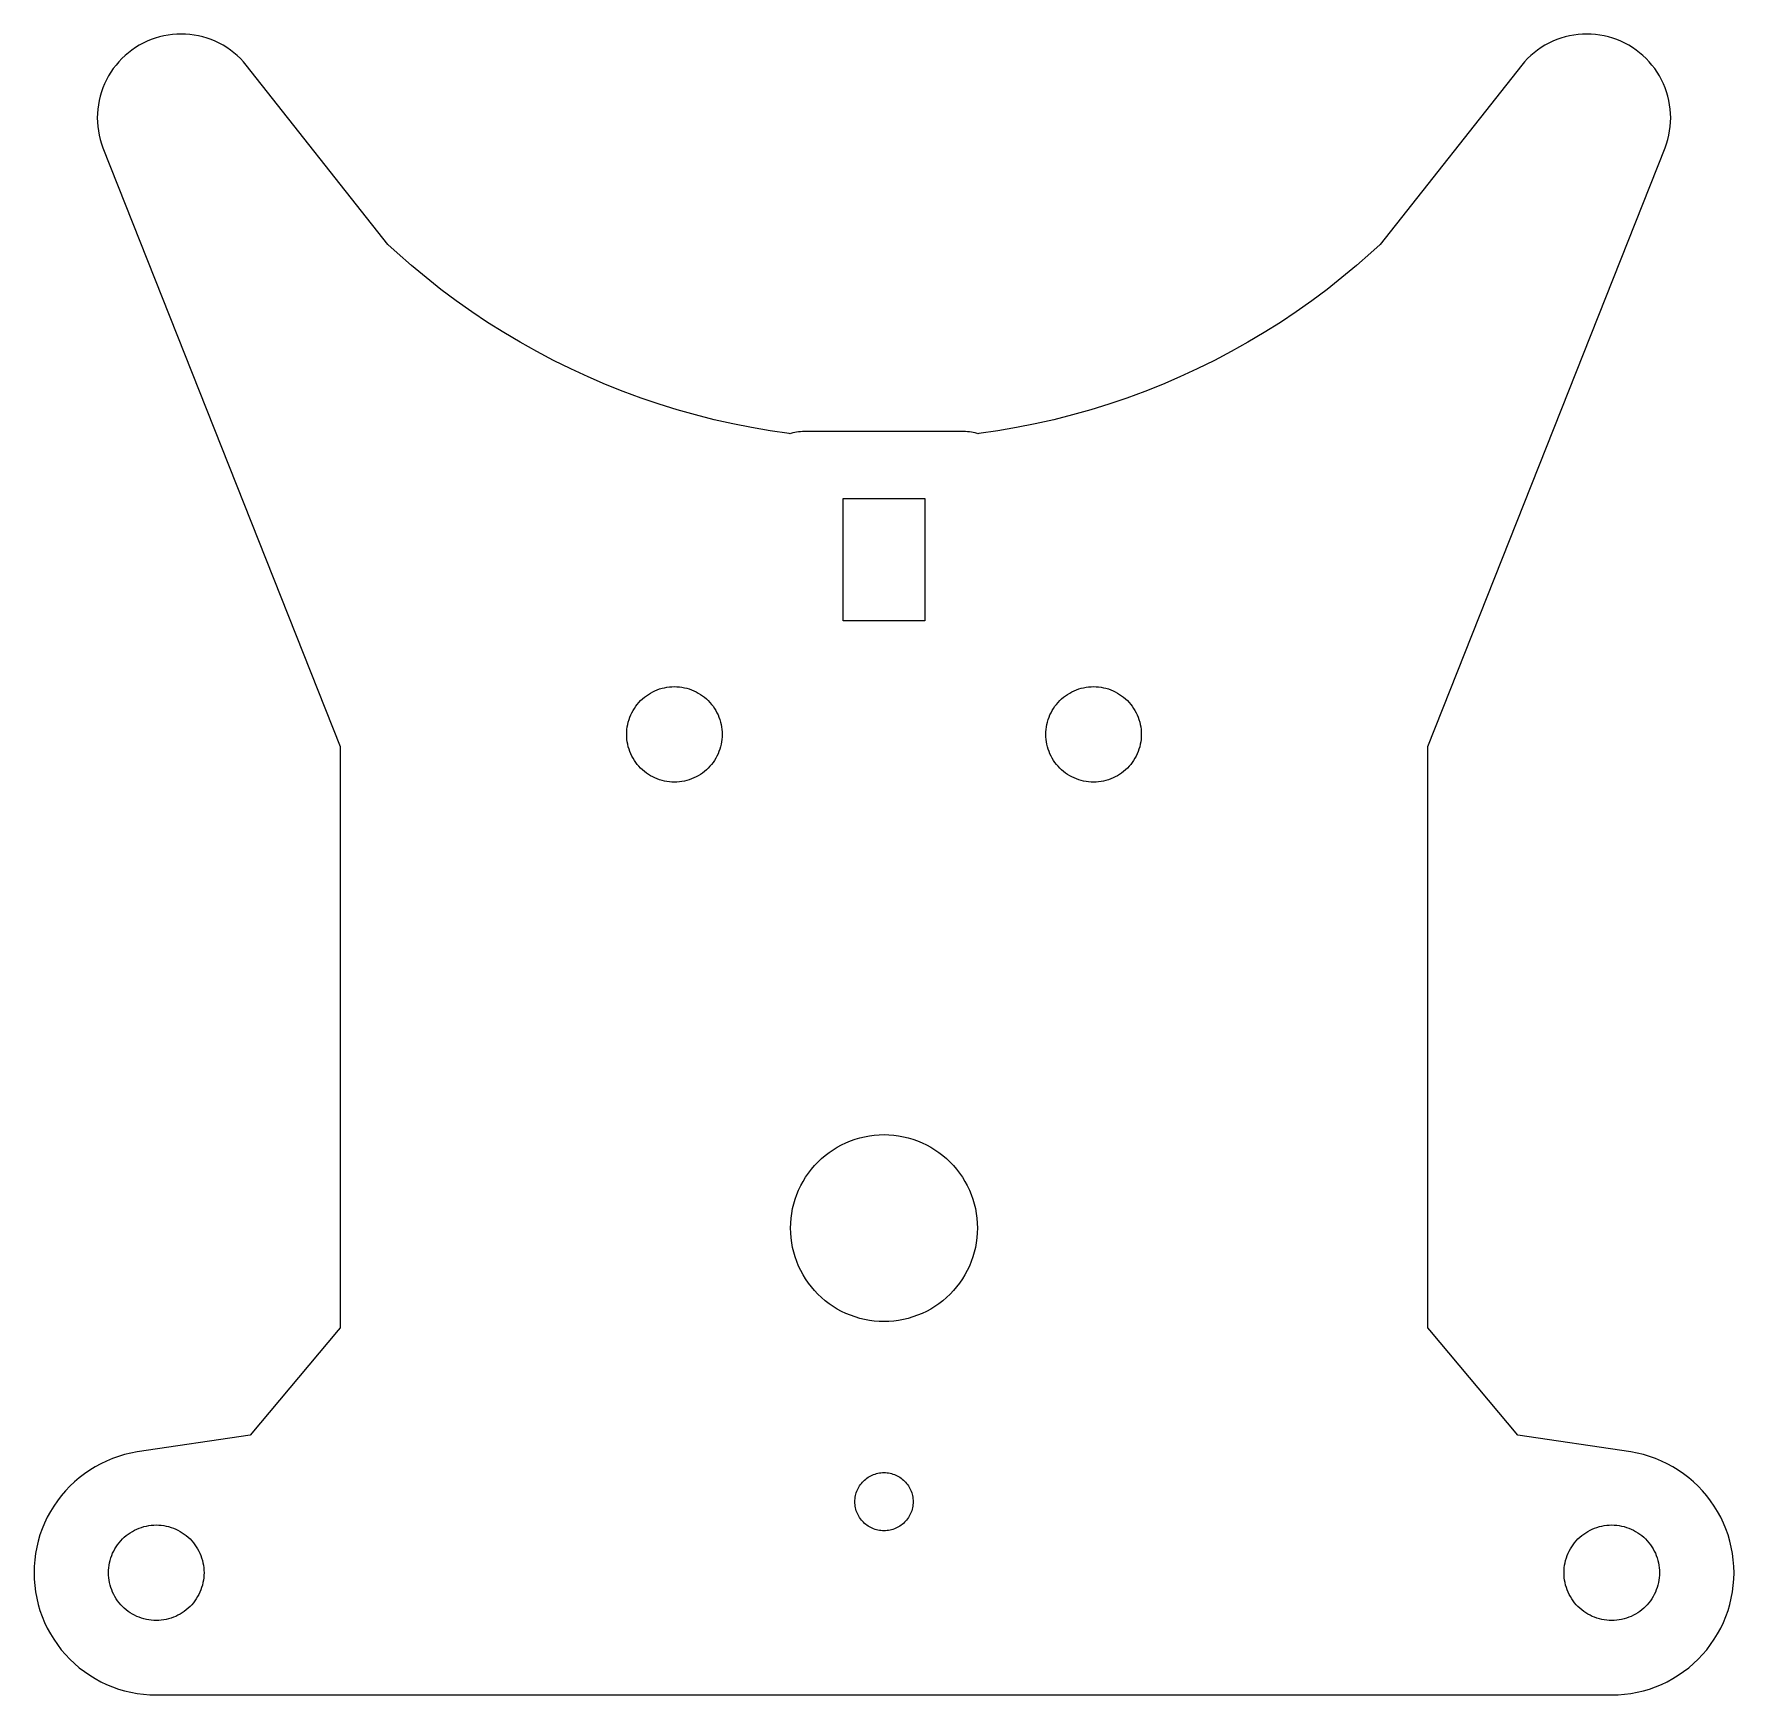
# Model space of a CAD drawing. Header units: metres. Extents: x -73 to 73, y -82 to 60.
import ezdxf

# ---------------------------------------------------------------- set-up
doc = ezdxf.new("R2010")
doc.units = ezdxf.units.M

msp = doc.modelspace()

# ---------------------------------------------------------------- linework, layer by layer
for p, q in [((-62.2255, 59.9047), (-62.5869, 59.7976)), ((-61.8589, 59.9927), (-62.2255, 59.9047)), ((-61.4883, 60.0614), (-61.8589, 59.9927)), ((-61.1146, 60.1105), (-61.4883, 60.0614)), ((-60.7388, 60.1401), (-61.1146, 60.1105)), ((-60.362, 60.15), (-60.7388, 60.1401)), ((-59.9852, 60.1401), (-60.362, 60.15)), ((-59.6094, 60.1105), (-59.9852, 60.1401)), ((-59.2356, 60.0614), (-59.6094, 60.1105)), ((-58.865, 59.9927), (-59.2356, 60.0614)), ((-58.4985, 59.9047), (-58.865, 59.9927)), ((-58.137, 59.7976), (-58.4985, 59.9047)), ((58.4985, 59.9047), (58.137, 59.7976)), ((58.865, 59.9927), (58.4985, 59.9047)), ((59.2356, 60.0614), (58.865, 59.9927)), ((59.6094, 60.1105), (59.2356, 60.0614)), ((59.9852, 60.1401), (59.6094, 60.1105)), ((60.362, 60.15), (59.9852, 60.1401)), ((60.7388, 60.1401), (60.362, 60.15)), ((61.1146, 60.1105), (60.7388, 60.1401)), ((61.4883, 60.0614), (61.1146, 60.1105)), ((61.8589, 59.9927), (61.4883, 60.0614)), ((62.2255, 59.9047), (61.8589, 59.9927)), ((62.5869, 59.7976), (62.2255, 59.9047)), ((-64.8931, 58.5454), (-65.1797, 58.3006)), ((-64.594, 58.7749), (-64.8931, 58.5454)), ((-64.2834, 58.9884), (-64.594, 58.7749)), ((-63.962, 59.1854), (-64.2834, 58.9884)), ((-63.6307, 59.3652), (-63.962, 59.1854)), ((-63.2905, 59.5275), (-63.6307, 59.3652)), ((-62.9422, 59.6718), (-63.2905, 59.5275)), ((-62.5869, 59.7976), (-62.9422, 59.6718)), ((-57.7817, 59.6718), (-58.137, 59.7976)), ((-57.4335, 59.5275), (-57.7817, 59.6718)), ((-57.0932, 59.3652), (-57.4335, 59.5275)), ((-56.762, 59.1854), (-57.0932, 59.3652)), ((-56.4406, 58.9884), (-56.762, 59.1854)), ((-56.1299, 58.7749), (-56.4406, 58.9884)), ((-55.8309, 58.5454), (-56.1299, 58.7749)), ((-55.5442, 58.3006), (-55.8309, 58.5454)), ((55.8309, 58.5454), (55.5442, 58.3006)), ((56.1299, 58.7749), (55.8309, 58.5454)), ((56.4406, 58.9884), (56.1299, 58.7749)), ((56.762, 59.1854), (56.4406, 58.9884)), ((57.0932, 59.3652), (56.762, 59.1854)), ((57.4335, 59.5275), (57.0932, 59.3652)), ((57.7817, 59.6718), (57.4335, 59.5275)), ((58.137, 59.7976), (57.7817, 59.6718)), ((62.9422, 59.6718), (62.5869, 59.7976)), ((63.2905, 59.5275), (62.9422, 59.6718)), ((63.6307, 59.3652), (63.2905, 59.5275)), ((63.962, 59.1854), (63.6307, 59.3652)), ((64.2834, 58.9884), (63.962, 59.1854)), ((64.594, 58.7749), (64.2834, 58.9884)), ((64.8931, 58.5454), (64.594, 58.7749)), ((65.1797, 58.3006), (64.8931, 58.5454)), ((-66.1869, 57.1821), (-66.4004, 56.8714)), ((-65.9574, 57.4811), (-66.1869, 57.1821)), ((-65.7126, 57.7677), (-65.9574, 57.4811)), ((-65.4531, 58.0412), (-65.7126, 57.7677)), ((-65.1797, 58.3006), (-65.4531, 58.0412)), ((-55.2708, 58.0412), (-55.5442, 58.3006)), ((-55.0113, 57.7677), (-55.2708, 58.0412)), ((-54.7665, 57.4811), (-55.0113, 57.7677)), ((-42.6102, 42.0833), (-54.7665, 57.4811)), ((54.7665, 57.4811), (42.6102, 42.0833)), ((55.0113, 57.7677), (54.7665, 57.4811)), ((55.2708, 58.0412), (55.0113, 57.7677)), ((55.5442, 58.3006), (55.2708, 58.0412)), ((65.4531, 58.0412), (65.1797, 58.3006)), ((65.7126, 57.7677), (65.4531, 58.0412)), ((65.9574, 57.4811), (65.7126, 57.7677)), ((66.1869, 57.1821), (65.9574, 57.4811)), ((66.4004, 56.8714), (66.1869, 57.1821)), ((-67.0837, 55.5302), (-67.2096, 55.1749)), ((-66.9395, 55.8785), (-67.0837, 55.5302)), ((-66.7772, 56.2187), (-66.9395, 55.8785)), ((-66.5974, 56.55), (-66.7772, 56.2187)), ((-66.4004, 56.8714), (-66.5974, 56.55)), ((66.5974, 56.55), (66.4004, 56.8714)), ((66.7772, 56.2187), (66.5974, 56.55)), ((66.9395, 55.8785), (66.7772, 56.2187)), ((67.0837, 55.5302), (66.9395, 55.8785)), ((67.2096, 55.1749), (67.0837, 55.5302)), ((-67.4733, 54.0763), (-67.5225, 53.7026)), ((-67.4046, 54.447), (-67.4733, 54.0763)), ((-67.3166, 54.8135), (-67.4046, 54.447)), ((-67.2096, 55.1749), (-67.3166, 54.8135)), ((67.3166, 54.8135), (67.2096, 55.1749)), ((67.4046, 54.447), (67.3166, 54.8135)), ((67.4733, 54.0763), (67.4046, 54.447)), ((67.5225, 53.7026), (67.4733, 54.0763)), ((-67.5521, 53.3268), (-67.562, 52.95)), ((-67.562, 52.95), (-67.5521, 52.5732)), ((-67.5225, 53.7026), (-67.5521, 53.3268)), ((-67.5521, 52.5732), (-67.5225, 52.1974)), ((67.5521, 53.3268), (67.5225, 53.7026)), ((67.5225, 52.1974), (67.5521, 52.5732)), ((67.562, 52.95), (67.5521, 53.3268)), ((67.5521, 52.5732), (67.562, 52.95)), ((-67.5225, 52.1974), (-67.4733, 51.8237)), ((-67.4733, 51.8237), (-67.4046, 51.453)), ((-67.4046, 51.453), (-67.3166, 51.0865)), ((67.3166, 51.0865), (67.4046, 51.453)), ((67.4046, 51.453), (67.4733, 51.8237)), ((67.4733, 51.8237), (67.5225, 52.1974)), ((-67.3166, 51.0865), (-67.2096, 50.7251)), ((-67.2096, 50.7251), (-67.0837, 50.3698)), ((-67.0837, 50.3698), (-46.7, -1.0495)), ((46.7, -1.0495), (67.0837, 50.3698)), ((67.0837, 50.3698), (67.2096, 50.7251)), ((67.2096, 50.7251), (67.3166, 51.0865)), ((-41.8207, 41.3534), (-42.6102, 42.0833)), ((-40.5905, 40.2746), (-41.8207, 41.3534)), ((41.8207, 41.3534), (40.5905, 40.2746)), ((42.6102, 42.0833), (41.8207, 41.3534)), ((-39.3325, 39.2284), (-40.5905, 40.2746)), ((40.5905, 40.2746), (39.3325, 39.2284)), ((-38.0476, 38.2154), (-39.3325, 39.2284)), ((-36.7366, 37.2364), (-38.0476, 38.2154)), ((38.0476, 38.2154), (36.7366, 37.2364)), ((39.3325, 39.2284), (38.0476, 38.2154)), ((-35.4004, 36.2921), (-36.7366, 37.2364)), ((36.7366, 37.2364), (35.4004, 36.2921)), ((-34.0399, 35.3831), (-35.4004, 36.2921)), ((-32.6562, 34.51), (-34.0399, 35.3831)), ((34.0399, 35.3831), (32.6562, 34.51)), ((35.4004, 36.2921), (34.0399, 35.3831)), ((-31.25, 33.6734), (-32.6562, 34.51)), ((-29.8224, 32.8739), (-31.25, 33.6734)), ((31.25, 33.6734), (29.8224, 32.8739)), ((32.6562, 34.51), (31.25, 33.6734)), ((-28.3744, 32.1121), (-29.8224, 32.8739)), ((29.8224, 32.8739), (28.3744, 32.1121)), ((-26.9069, 31.3884), (-28.3744, 32.1121)), ((-25.421, 30.7034), (-26.9069, 31.3884)), ((-23.9177, 30.0575), (-25.421, 30.7034)), ((25.421, 30.7034), (23.9177, 30.0575)), ((26.9069, 31.3884), (25.421, 30.7034)), ((28.3744, 32.1121), (26.9069, 31.3884)), ((-22.398, 29.4512), (-23.9177, 30.0575)), ((-20.8629, 28.8849), (-22.398, 29.4512)), ((22.398, 29.4512), (20.8629, 28.8849)), ((23.9177, 30.0575), (22.398, 29.4512)), ((-19.3136, 28.359), (-20.8629, 28.8849)), ((-17.7509, 27.8738), (-19.3136, 28.359)), ((-16.1762, 27.4296), (-17.7509, 27.8738)), ((17.7509, 27.8738), (16.1762, 27.4296)), ((19.3136, 28.359), (17.7509, 27.8738)), ((20.8629, 28.8849), (19.3136, 28.359)), ((-14.5903, 27.0269), (-16.1762, 27.4296)), ((-12.9945, 26.6658), (-14.5903, 27.0269)), ((-11.3897, 26.3466), (-12.9945, 26.6658)), ((-9.77715, 26.0695), (-11.3897, 26.3466)), ((11.3897, 26.3466), (9.77715, 26.0695)), ((12.9945, 26.6658), (11.3897, 26.3466)), ((14.5903, 27.0269), (12.9945, 26.6658)), ((16.1762, 27.4296), (14.5903, 27.0269)), ((-8.15788, 25.8347), (-9.77715, 26.0695)), ((-8.04958, 25.8219), (-8.15788, 25.8347)), ((-7.98885, 25.8434), (-8.04958, 25.8219)), ((-7.82822, 25.891), (-7.98885, 25.8434)), ((-7.66531, 25.9301), (-7.82822, 25.891)), ((-7.50058, 25.9606), (-7.66531, 25.9301)), ((-7.33449, 25.9825), (-7.50058, 25.9606)), ((-7.16747, 25.9956), (-7.33449, 25.9825)), ((-6.99998, 26), (-7.16747, 25.9956)), ((7, 26), (-6.99998, 26)), ((7.16747, 25.9956), (7, 26)), ((7.33449, 25.9825), (7.16747, 25.9956)), ((7.50058, 25.9606), (7.33449, 25.9825)), ((7.66531, 25.9301), (7.50058, 25.9606)), ((7.82822, 25.891), (7.66531, 25.9301)), ((7.98885, 25.8434), (7.82822, 25.891)), ((8.04958, 25.8219), (7.98885, 25.8434)), ((8.15788, 25.8347), (8.04958, 25.8219)), ((9.77715, 26.0695), (8.15788, 25.8347)), ((-3.5, 9.75), (-3.5, 20.25)), ((-3.5, 20.25), (3.5, 20.25)), ((3.5, 20.25), (3.5, 9.75)), ((3.5, 9.75), (-3.5, 9.75)), ((-20.8991, 2.89912), (-20.7434, 3.04689)), ((-20.7434, 3.04689), (-20.5802, 3.18629)), ((-20.5802, 3.18629), (-20.4099, 3.31696)), ((-20.4099, 3.31696), (-20.233, 3.43854)), ((-20.233, 3.43854), (-20.05, 3.55069)), ((-20.05, 3.55069), (-19.8614, 3.65312)), ((-19.8614, 3.65312), (-19.6676, 3.74553)), ((-19.6676, 3.74553), (-19.4693, 3.82767)), ((-19.4693, 3.82767), (-19.267, 3.89932)), ((-19.267, 3.89932), (-19.0612, 3.96028)), ((-19.0612, 3.96028), (-18.8524, 4.01039)), ((-18.8524, 4.01039), (-18.6414, 4.04951)), ((-18.6414, 4.04951), (-18.4286, 4.07753)), ((-18.4286, 4.07753), (-18.2146, 4.09438)), ((-18.2146, 4.09438), (-18, 4.09999)), ((-18, 4.09999), (-17.7854, 4.09438)), ((-17.7854, 4.09438), (-17.5714, 4.07753)), ((-17.5714, 4.07753), (-17.3586, 4.04951)), ((-17.3586, 4.04951), (-17.1476, 4.01039)), ((-17.1476, 4.01039), (-16.9388, 3.96028)), ((-16.9388, 3.96028), (-16.733, 3.89932)), ((-16.733, 3.89932), (-16.5307, 3.82767)), ((-16.5307, 3.82767), (-16.3324, 3.74553)), ((-16.3324, 3.74553), (-16.1386, 3.65312)), ((-16.1386, 3.65312), (-15.95, 3.55069)), ((-15.95, 3.55069), (-15.767, 3.43854)), ((-15.767, 3.43854), (-15.5901, 3.31696)), ((-15.5901, 3.31696), (-15.4198, 3.18629)), ((-15.4198, 3.18629), (-15.2566, 3.04689)), ((-15.2566, 3.04689), (-15.1009, 2.89912)), ((15.1009, 2.89912), (15.2566, 3.04689)), ((15.2566, 3.04689), (15.4198, 3.18629)), ((15.4198, 3.18629), (15.5901, 3.31696)), ((15.5901, 3.31696), (15.767, 3.43854)), ((15.767, 3.43854), (15.95, 3.55069)), ((15.95, 3.55069), (16.1386, 3.65312)), ((16.1386, 3.65312), (16.3324, 3.74553)), ((16.3324, 3.74553), (16.5307, 3.82767)), ((16.5307, 3.82767), (16.733, 3.89932)), ((16.733, 3.89932), (16.9388, 3.96028)), ((16.9388, 3.96028), (17.1476, 4.01039)), ((17.1476, 4.01039), (17.3586, 4.04951)), ((17.3586, 4.04951), (17.5714, 4.07753)), ((17.5714, 4.07753), (17.7854, 4.09438)), ((17.7854, 4.09438), (18, 4.09999)), ((18, 4.09999), (18.2146, 4.09438)), ((18.2146, 4.09438), (18.4286, 4.07753)), ((18.4286, 4.07753), (18.6414, 4.04951)), ((18.6414, 4.04951), (18.8524, 4.01039)), ((18.8524, 4.01039), (19.0612, 3.96028)), ((19.0612, 3.96028), (19.267, 3.89932)), ((19.267, 3.89932), (19.4693, 3.82767)), ((19.4693, 3.82767), (19.6676, 3.74553)), ((19.6676, 3.74553), (19.8614, 3.65312)), ((19.8614, 3.65312), (20.05, 3.55069)), ((20.05, 3.55069), (20.233, 3.43854)), ((20.233, 3.43854), (20.4099, 3.31696)), ((20.4099, 3.31696), (20.5802, 3.18629)), ((20.5802, 3.18629), (20.7434, 3.04689)), ((20.7434, 3.04689), (20.8991, 2.89912)), ((-21.8993, 1.26697), (-21.8277, 1.4693)), ((-21.8277, 1.4693), (-21.7455, 1.66762)), ((-21.7455, 1.66762), (-21.6531, 1.86136)), ((-21.6531, 1.86136), (-21.5507, 2.04999)), ((-21.5507, 2.04999), (-21.4385, 2.23302)), ((-21.4385, 2.23302), (-21.317, 2.40991)), ((-21.317, 2.40991), (-21.1863, 2.5802)), ((-21.1863, 2.5802), (-21.0469, 2.74342)), ((-21.0469, 2.74342), (-20.8991, 2.89912)), ((-15.1009, 2.89912), (-14.9531, 2.74342)), ((-14.9531, 2.74342), (-14.8137, 2.5802)), ((-14.8137, 2.5802), (-14.683, 2.40991)), ((-14.683, 2.40991), (-14.5614, 2.23302)), ((-14.5614, 2.23302), (-14.4493, 2.04999)), ((-14.4493, 2.04999), (-14.3469, 1.86136)), ((-14.3469, 1.86136), (-14.2545, 1.66762)), ((-14.2545, 1.66762), (-14.1723, 1.4693)), ((-14.1723, 1.4693), (-14.1007, 1.26697)), ((14.1007, 1.26697), (14.1723, 1.4693)), ((14.1723, 1.4693), (14.2545, 1.66762)), ((14.2545, 1.66762), (14.3469, 1.86136)), ((14.3469, 1.86136), (14.4493, 2.04999)), ((14.4493, 2.04999), (14.5614, 2.23302)), ((14.5614, 2.23302), (14.683, 2.40991)), ((14.683, 2.40991), (14.8137, 2.5802)), ((14.8137, 2.5802), (14.9531, 2.74342)), ((14.9531, 2.74342), (15.1009, 2.89912)), ((20.8991, 2.89912), (21.0469, 2.74342)), ((21.0469, 2.74342), (21.1863, 2.5802)), ((21.1863, 2.5802), (21.317, 2.40991)), ((21.317, 2.40991), (21.4385, 2.23302)), ((21.4385, 2.23302), (21.5507, 2.04999)), ((21.5507, 2.04999), (21.6531, 1.86136)), ((21.6531, 1.86136), (21.7455, 1.66762)), ((21.7455, 1.66762), (21.8277, 1.4693)), ((21.8277, 1.4693), (21.8993, 1.26697)), ((-22.1, 0), (-22.0944, 0.214569)), ((-22.0944, -0.214569), (-22.1, 0)), ((-22.0944, 0.214569), (-22.0775, 0.428558)), ((-22.0775, 0.428558), (-22.0495, 0.641373)), ((-22.0495, 0.641373), (-22.0104, 0.852432)), ((-22.0104, 0.852432), (-21.9603, 1.06116)), ((-21.9603, 1.06116), (-21.8993, 1.26697)), ((-14.1007, 1.26697), (-14.0397, 1.06116)), ((-14.0397, 1.06116), (-13.9896, 0.852432)), ((-13.9896, 0.852432), (-13.9505, 0.641373)), ((-13.9505, 0.641373), (-13.9225, 0.428558)), ((-13.9225, 0.428558), (-13.9056, 0.214569)), ((-13.9056, 0.214569), (-13.9, 0)), ((-13.9, 0), (-13.9056, -0.214569)), ((13.9, 0), (13.9056, 0.214569)), ((13.9056, -0.214569), (13.9, 0)), ((13.9056, 0.214569), (13.9225, 0.428558)), ((13.9225, 0.428558), (13.9505, 0.641373)), ((13.9505, 0.641373), (13.9896, 0.852432)), ((13.9896, 0.852432), (14.0397, 1.06116)), ((14.0397, 1.06116), (14.1007, 1.26697)), ((21.8993, 1.26697), (21.9603, 1.06116)), ((21.9603, 1.06116), (22.0104, 0.852432)), ((22.0104, 0.852432), (22.0495, 0.641373)), ((22.0495, 0.641373), (22.0775, 0.428558)), ((22.0775, 0.428558), (22.0944, 0.214569)), ((22.0944, 0.214569), (22.1, 0)), ((22.1, 0), (22.0944, -0.214569)), ((-46.7, -1.0495), (-46.7, -50.9632)), ((-22.0775, -0.428558), (-22.0944, -0.214569)), ((-22.0495, -0.641373), (-22.0775, -0.428558)), ((-22.0104, -0.852432), (-22.0495, -0.641373)), ((-21.9603, -1.06116), (-22.0104, -0.852432)), ((-21.8993, -1.26697), (-21.9603, -1.06116)), ((-21.8277, -1.4693), (-21.8993, -1.26697)), ((-14.1007, -1.26697), (-14.1723, -1.4693)), ((-14.0397, -1.06116), (-14.1007, -1.26697)), ((-13.9896, -0.852432), (-14.0397, -1.06116)), ((-13.9505, -0.641373), (-13.9896, -0.852432)), ((-13.9225, -0.428558), (-13.9505, -0.641373)), ((-13.9056, -0.214569), (-13.9225, -0.428558)), ((13.9225, -0.428558), (13.9056, -0.214569)), ((13.9505, -0.641373), (13.9225, -0.428558)), ((13.9896, -0.852432), (13.9505, -0.641373)), ((14.0397, -1.06116), (13.9896, -0.852432)), ((14.1007, -1.26697), (14.0397, -1.06116)), ((14.1723, -1.4693), (14.1007, -1.26697)), ((21.8993, -1.26697), (21.8277, -1.4693)), ((21.9603, -1.06116), (21.8993, -1.26697)), ((22.0104, -0.852432), (21.9603, -1.06116)), ((22.0495, -0.641373), (22.0104, -0.852432)), ((22.0775, -0.428558), (22.0495, -0.641373)), ((22.0944, -0.214569), (22.0775, -0.428558)), ((46.7, -50.9632), (46.7, -1.0495)), ((-21.7455, -1.66762), (-21.8277, -1.4693)), ((-21.6531, -1.86136), (-21.7455, -1.66762)), ((-21.5507, -2.04999), (-21.6531, -1.86136)), ((-21.4385, -2.23302), (-21.5507, -2.04999)), ((-21.317, -2.40991), (-21.4385, -2.23302)), ((-21.1863, -2.5802), (-21.317, -2.40991)), ((-21.0469, -2.74342), (-21.1863, -2.5802)), ((-20.8991, -2.89912), (-21.0469, -2.74342)), ((-20.7434, -3.04689), (-20.8991, -2.89912)), ((-15.1009, -2.89912), (-15.2566, -3.04689)), ((-14.9531, -2.74342), (-15.1009, -2.89912)), ((-14.8137, -2.5802), (-14.9531, -2.74342)), ((-14.683, -2.40991), (-14.8137, -2.5802)), ((-14.5614, -2.23302), (-14.683, -2.40991)), ((-14.4493, -2.04999), (-14.5614, -2.23302)), ((-14.3469, -1.86136), (-14.4493, -2.04999)), ((-14.2545, -1.66762), (-14.3469, -1.86136)), ((-14.1723, -1.4693), (-14.2545, -1.66762)), ((14.2545, -1.66762), (14.1723, -1.4693)), ((14.3469, -1.86136), (14.2545, -1.66762)), ((14.4493, -2.04999), (14.3469, -1.86136)), ((14.5614, -2.23302), (14.4493, -2.04999)), ((14.683, -2.40991), (14.5614, -2.23302)), ((14.8137, -2.5802), (14.683, -2.40991)), ((14.9531, -2.74342), (14.8137, -2.5802)), ((15.1009, -2.89912), (14.9531, -2.74342)), ((15.2566, -3.04689), (15.1009, -2.89912)), ((20.8991, -2.89912), (20.7434, -3.04689)), ((21.0469, -2.74342), (20.8991, -2.89912)), ((21.1863, -2.5802), (21.0469, -2.74342)), ((21.317, -2.40991), (21.1863, -2.5802)), ((21.4385, -2.23302), (21.317, -2.40991)), ((21.5507, -2.04999), (21.4385, -2.23302)), ((21.6531, -1.86136), (21.5507, -2.04999)), ((21.7455, -1.66762), (21.6531, -1.86136)), ((21.8277, -1.4693), (21.7455, -1.66762)), ((-20.5802, -3.18629), (-20.7434, -3.04689)), ((-20.4099, -3.31696), (-20.5802, -3.18629)), ((-20.233, -3.43854), (-20.4099, -3.31696)), ((-20.05, -3.55069), (-20.233, -3.43854)), ((-19.8614, -3.65312), (-20.05, -3.55069)), ((-19.6676, -3.74553), (-19.8614, -3.65312)), ((-19.4693, -3.82767), (-19.6676, -3.74553)), ((-19.267, -3.89932), (-19.4693, -3.82767)), ((-19.0612, -3.96028), (-19.267, -3.89932)), ((-18.8524, -4.01039), (-19.0612, -3.96028)), ((-18.6414, -4.04951), (-18.8524, -4.01039)), ((-18.4286, -4.07753), (-18.6414, -4.04951)), ((-18.2146, -4.09438), (-18.4286, -4.07753)), ((-18, -4.09999), (-18.2146, -4.09438)), ((-17.7854, -4.09438), (-18, -4.09999)), ((-17.5714, -4.07753), (-17.7854, -4.09438)), ((-17.3586, -4.04951), (-17.5714, -4.07753)), ((-17.1476, -4.01039), (-17.3586, -4.04951)), ((-16.9388, -3.96028), (-17.1476, -4.01039)), ((-16.733, -3.89932), (-16.9388, -3.96028)), ((-16.5307, -3.82767), (-16.733, -3.89932)), ((-16.3324, -3.74553), (-16.5307, -3.82767)), ((-16.1386, -3.65312), (-16.3324, -3.74553)), ((-15.95, -3.55069), (-16.1386, -3.65312)), ((-15.767, -3.43854), (-15.95, -3.55069)), ((-15.5901, -3.31696), (-15.767, -3.43854)), ((-15.4198, -3.18629), (-15.5901, -3.31696)), ((-15.2566, -3.04689), (-15.4198, -3.18629)), ((15.4198, -3.18629), (15.2566, -3.04689)), ((15.5901, -3.31696), (15.4198, -3.18629)), ((15.767, -3.43854), (15.5901, -3.31696)), ((15.95, -3.55069), (15.767, -3.43854)), ((16.1386, -3.65312), (15.95, -3.55069)), ((16.3324, -3.74553), (16.1386, -3.65312)), ((16.5307, -3.82767), (16.3324, -3.74553)), ((16.733, -3.89932), (16.5307, -3.82767)), ((16.9388, -3.96028), (16.733, -3.89932)), ((17.1476, -4.01039), (16.9388, -3.96028)), ((17.3586, -4.04951), (17.1476, -4.01039)), ((17.5714, -4.07753), (17.3586, -4.04951)), ((17.7854, -4.09438), (17.5714, -4.07753)), ((18, -4.09999), (17.7854, -4.09438)), ((18.2146, -4.09438), (18, -4.09999)), ((18.4286, -4.07753), (18.2146, -4.09438)), ((18.6414, -4.04951), (18.4286, -4.07753)), ((18.8524, -4.01039), (18.6414, -4.04951)), ((19.0612, -3.96028), (18.8524, -4.01039)), ((19.267, -3.89932), (19.0612, -3.96028)), ((19.4693, -3.82767), (19.267, -3.89932)), ((19.6676, -3.74553), (19.4693, -3.82767)), ((19.8614, -3.65312), (19.6676, -3.74553)), ((20.05, -3.55069), (19.8614, -3.65312)), ((20.233, -3.43854), (20.05, -3.55069)), ((20.4099, -3.31696), (20.233, -3.43854)), ((20.5802, -3.18629), (20.4099, -3.31696)), ((20.7434, -3.04689), (20.5802, -3.18629)), ((-3.26405, -35.0688), (-2.8759, -34.908)), ((-2.8759, -34.908), (-2.47986, -34.7678)), ((-2.47986, -34.7678), (-2.07701, -34.6484)), ((-2.07701, -34.6484), (-1.66849, -34.5504)), ((-1.66849, -34.5504), (-1.25539, -34.4738)), ((-1.25539, -34.4738), (-0.838837, -34.419)), ((-0.838837, -34.419), (-0.419983, -34.386)), ((-0.419983, -34.386), (0, -34.375)), ((0, -34.375), (0.419983, -34.386)), ((0.419983, -34.386), (0.838837, -34.419)), ((0.838837, -34.419), (1.25539, -34.4738)), ((1.25539, -34.4738), (1.66849, -34.5504)), ((1.66849, -34.5504), (2.07701, -34.6484)), ((2.07701, -34.6484), (2.47986, -34.7678)), ((2.47986, -34.7678), (2.8759, -34.908)), ((2.8759, -34.908), (3.26405, -35.0688)), ((-5.67453, -36.7255), (-5.36977, -36.4363)), ((-5.36977, -36.4363), (-5.05029, -36.1634)), ((-5.05029, -36.1634), (-4.71696, -35.9076)), ((-4.71696, -35.9076), (-4.37073, -35.6697)), ((-4.37073, -35.6697), (-4.0125, -35.4501)), ((-4.0125, -35.4501), (-3.64326, -35.2497)), ((-3.64326, -35.2497), (-3.26405, -35.0688)), ((3.26405, -35.0688), (3.64326, -35.2497)), ((3.64326, -35.2497), (4.0125, -35.4501)), ((4.0125, -35.4501), (4.37073, -35.6697)), ((4.37073, -35.6697), (4.71696, -35.9076)), ((4.71696, -35.9076), (5.05029, -36.1634)), ((5.05029, -36.1634), (5.36977, -36.4363)), ((5.36977, -36.4363), (5.67453, -36.7255)), ((-6.73032, -38.0293), (-6.49236, -37.683)), ((-6.49236, -37.683), (-6.23659, -37.3497)), ((-6.23659, -37.3497), (-5.96373, -37.0302)), ((-5.96373, -37.0302), (-5.67453, -36.7255)), ((5.67453, -36.7255), (5.96373, -37.0302)), ((5.96373, -37.0302), (6.23659, -37.3497)), ((6.23659, -37.3497), (6.49236, -37.683)), ((6.49236, -37.683), (6.73032, -38.0293)), ((-7.49197, -39.5241), (-7.33119, -39.1359)), ((-7.33119, -39.1359), (-7.15031, -38.7567)), ((-7.15031, -38.7567), (-6.94984, -38.3875)), ((-6.94984, -38.3875), (-6.73032, -38.0293)), ((6.73032, -38.0293), (6.94984, -38.3875)), ((6.94984, -38.3875), (7.15031, -38.7567)), ((7.15031, -38.7567), (7.33119, -39.1359)), ((7.33119, -39.1359), (7.49197, -39.5241)), ((-7.92619, -41.1446), (-7.84962, -40.7315)), ((-7.84962, -40.7315), (-7.75154, -40.323)), ((-7.75154, -40.323), (-7.63222, -39.9201)), ((-7.63222, -39.9201), (-7.49197, -39.5241)), ((7.49197, -39.5241), (7.63222, -39.9201)), ((7.63222, -39.9201), (7.75154, -40.323)), ((7.75154, -40.323), (7.84962, -40.7315)), ((7.84962, -40.7315), (7.92619, -41.1446)), ((-8.02499, -42.4), (-8.01399, -41.98)), ((-8.01399, -41.98), (-7.98103, -41.5612)), ((-7.98103, -41.5612), (-7.92619, -41.1446)), ((7.92619, -41.1446), (7.98103, -41.5612)), ((7.98103, -41.5612), (8.01399, -41.98)), ((8.01399, -41.98), (8.02499, -42.4)), ((-8.01399, -42.82), (-8.02499, -42.4)), ((-7.98103, -43.2388), (-8.01399, -42.82)), ((-7.92619, -43.6554), (-7.98103, -43.2388)), ((-7.84962, -44.0685), (-7.92619, -43.6554)), ((7.92619, -43.6554), (7.84962, -44.0685)), ((7.98103, -43.2388), (7.92619, -43.6554)), ((8.01399, -42.82), (7.98103, -43.2388)), ((8.02499, -42.4), (8.01399, -42.82)), ((-7.75154, -44.477), (-7.84962, -44.0685)), ((-7.63222, -44.8799), (-7.75154, -44.477)), ((-7.49197, -45.2759), (-7.63222, -44.8799)), ((7.63222, -44.8799), (7.49197, -45.2759)), ((7.75154, -44.477), (7.63222, -44.8799)), ((7.84962, -44.0685), (7.75154, -44.477)), ((-7.33119, -45.6641), (-7.49197, -45.2759)), ((-7.15031, -46.0433), (-7.33119, -45.6641)), ((-6.94984, -46.4125), (-7.15031, -46.0433)), ((-6.73032, -46.7707), (-6.94984, -46.4125)), ((6.94984, -46.4125), (6.73032, -46.7707)), ((7.15031, -46.0433), (6.94984, -46.4125)), ((7.33119, -45.6641), (7.15031, -46.0433)), ((7.49197, -45.2759), (7.33119, -45.6641)), ((-6.49236, -47.117), (-6.73032, -46.7707)), ((-6.23659, -47.4503), (-6.49236, -47.117)), ((-5.96373, -47.7698), (-6.23659, -47.4503)), ((-5.67453, -48.0745), (-5.96373, -47.7698)), ((-5.36977, -48.3637), (-5.67453, -48.0745)), ((5.67453, -48.0745), (5.36977, -48.3637)), ((5.96373, -47.7698), (5.67453, -48.0745)), ((6.23659, -47.4503), (5.96373, -47.7698)), ((6.49236, -47.117), (6.23659, -47.4503)), ((6.73032, -46.7707), (6.49236, -47.117)), ((-5.05029, -48.6366), (-5.36977, -48.3637)), ((-4.71696, -48.8923), (-5.05029, -48.6366)), ((-4.37073, -49.1303), (-4.71696, -48.8923)), ((-4.0125, -49.3499), (-4.37073, -49.1303)), ((-3.64326, -49.5503), (-4.0125, -49.3499)), ((-3.26405, -49.7312), (-3.64326, -49.5503)), ((3.64326, -49.5503), (3.26405, -49.7312)), ((4.0125, -49.3499), (3.64326, -49.5503)), ((4.37073, -49.1303), (4.0125, -49.3499)), ((4.71696, -48.8923), (4.37073, -49.1303)), ((5.05029, -48.6366), (4.71696, -48.8923)), ((5.36977, -48.3637), (5.05029, -48.6366)), ((-46.7, -50.9632), (-46.8732, -51.166)), ((-2.8759, -49.892), (-3.26405, -49.7312)), ((-2.47986, -50.0322), (-2.8759, -49.892)), ((-2.07701, -50.1516), (-2.47986, -50.0322)), ((-1.66849, -50.2496), (-2.07701, -50.1516)), ((-1.25539, -50.3262), (-1.66849, -50.2496)), ((-0.838837, -50.381), (-1.25539, -50.3262)), ((-0.419983, -50.414), (-0.838837, -50.381)), ((0, -50.425), (-0.419983, -50.414)), ((0.419983, -50.414), (0, -50.425)), ((0.838837, -50.381), (0.419983, -50.414)), ((1.25539, -50.3262), (0.838837, -50.381)), ((1.66849, -50.2496), (1.25539, -50.3262)), ((2.07701, -50.1516), (1.66849, -50.2496)), ((2.47986, -50.0322), (2.07701, -50.1516)), ((2.8759, -49.892), (2.47986, -50.0322)), ((3.26405, -49.7312), (2.8759, -49.892)), ((46.8732, -51.166), (46.7, -50.9632)), ((-46.8732, -51.166), (-54.4261, -60.1855)), ((54.4261, -60.1855), (46.8732, -51.166)), ((-54.4261, -60.1855), (-64.1426, -61.6293)), ((64.1426, -61.6293), (54.4261, -60.1855)), ((-67.2669, -62.6444), (-67.75, -62.9067)), ((-66.7707, -62.4078), (-67.2669, -62.6444)), ((-66.2629, -62.1974), (-66.7707, -62.4078)), ((-65.7447, -62.0139), (-66.2629, -62.1974)), ((-65.2176, -61.8578), (-65.7447, -62.0139)), ((-64.6831, -61.7294), (-65.2176, -61.8578)), ((-64.1426, -61.6293), (-64.6831, -61.7294)), ((64.6831, -61.7294), (64.1426, -61.6293)), ((65.2176, -61.8578), (64.6831, -61.7294)), ((65.7447, -62.0139), (65.2176, -61.8578)), ((66.2629, -62.1974), (65.7447, -62.0139)), ((66.7707, -62.4078), (66.2629, -62.1974)), ((67.2669, -62.6444), (66.7707, -62.4078)), ((67.75, -62.9067), (67.2669, -62.6444)), ((-69.5259, -64.197), (-69.9246, -64.5754)), ((-69.1079, -63.84), (-69.5259, -64.197)), ((-68.6717, -63.5053), (-69.1079, -63.84)), ((-68.2187, -63.194), (-68.6717, -63.5053)), ((-67.75, -62.9067), (-68.2187, -63.194)), ((-1.94286, -64.3267), (-1.85785, -64.2272)), ((-1.85785, -64.2272), (-1.76776, -64.1322)), ((-1.76776, -64.1322), (-1.67282, -64.0421)), ((-1.67282, -64.0421), (-1.57329, -63.9571)), ((-1.57329, -63.9571), (-1.46945, -63.8775)), ((-1.46945, -63.8775), (-1.36159, -63.8033)), ((-1.36159, -63.8033), (-1.24998, -63.7349)), ((-1.24998, -63.7349), (-1.13496, -63.6725)), ((-1.13496, -63.6725), (-1.01683, -63.6161)), ((-1.01683, -63.6161), (-0.89592, -63.566)), ((-0.89592, -63.566), (-0.772537, -63.5224)), ((-0.772537, -63.5224), (-0.647034, -63.4852)), ((-0.647034, -63.4852), (-0.519775, -63.4546)), ((-0.519775, -63.4546), (-0.391083, -63.4308)), ((-0.391083, -63.4308), (-0.261307, -63.4137)), ((-0.261307, -63.4137), (-0.130829, -63.4034)), ((-0.130829, -63.4034), (0, -63.4)), ((0, -63.4), (0.130829, -63.4034)), ((0.130829, -63.4034), (0.261307, -63.4137)), ((0.261307, -63.4137), (0.391083, -63.4308)), ((0.391083, -63.4308), (0.519775, -63.4546)), ((0.519775, -63.4546), (0.647034, -63.4852)), ((0.647034, -63.4852), (0.772537, -63.5224)), ((0.772537, -63.5224), (0.89592, -63.566)), ((0.89592, -63.566), (1.01683, -63.6161)), ((1.01683, -63.6161), (1.13496, -63.6725)), ((1.13496, -63.6725), (1.25, -63.7349)), ((1.25, -63.7349), (1.36159, -63.8033)), ((1.36159, -63.8033), (1.46945, -63.8775)), ((1.46945, -63.8775), (1.57329, -63.9571)), ((1.57329, -63.9571), (1.67282, -64.0421)), ((1.67282, -64.0421), (1.76776, -64.1322)), ((1.76776, -64.1322), (1.85785, -64.2272)), ((1.85785, -64.2272), (1.94286, -64.3267)), ((68.2187, -63.194), (67.75, -62.9067)), ((68.6717, -63.5053), (68.2187, -63.194)), ((69.1079, -63.84), (68.6717, -63.5053)), ((69.5259, -64.197), (69.1079, -63.84)), ((69.9246, -64.5754), (69.5259, -64.197)), ((-70.66, -65.3921), (-70.9947, -65.8282)), ((-70.303, -64.9741), (-70.66, -65.3921)), ((-69.9246, -64.5754), (-70.303, -64.9741)), ((-2.49657, -65.7691), (-2.4863, -65.6387)), ((-2.4863, -65.6387), (-2.46921, -65.5089)), ((-2.46921, -65.5089), (-2.44536, -65.3802)), ((-2.44536, -65.3802), (-2.41481, -65.2529)), ((-2.41481, -65.2529), (-2.37764, -65.1275)), ((-2.37764, -65.1275), (-2.33394, -65.0041)), ((-2.33394, -65.0041), (-2.28386, -64.8831)), ((-2.28386, -64.8831), (-2.22751, -64.765)), ((-2.22751, -64.765), (-2.16505, -64.65)), ((-2.16505, -64.65), (-2.09666, -64.5384)), ((-2.09666, -64.5384), (-2.02254, -64.4305)), ((-2.02254, -64.4305), (-1.94286, -64.3267)), ((1.94286, -64.3267), (2.02254, -64.4305)), ((2.02254, -64.4305), (2.09666, -64.5384)), ((2.09666, -64.5384), (2.16505, -64.65)), ((2.16505, -64.65), (2.22751, -64.765)), ((2.22751, -64.765), (2.28386, -64.8831)), ((2.28386, -64.8831), (2.33394, -65.0041)), ((2.33394, -65.0041), (2.37764, -65.1275)), ((2.37764, -65.1275), (2.41481, -65.2529)), ((2.41481, -65.2529), (2.44536, -65.3802)), ((2.44536, -65.3802), (2.46921, -65.5089)), ((2.46921, -65.5089), (2.4863, -65.6387)), ((2.4863, -65.6387), (2.49657, -65.7691)), ((70.303, -64.9741), (69.9246, -64.5754)), ((70.66, -65.3921), (70.303, -64.9741)), ((70.9947, -65.8282), (70.66, -65.3921)), ((-71.5933, -66.75), (-71.8556, -67.2331)), ((-71.306, -66.2813), (-71.5933, -66.75)), ((-70.9947, -65.8282), (-71.306, -66.2813)), ((-2.5, -65.9), (-2.49657, -65.7691)), ((-2.49657, -66.0308), (-2.5, -65.9)), ((-2.4863, -66.1613), (-2.49657, -66.0308)), ((-2.46921, -66.2911), (-2.4863, -66.1613)), ((-2.44536, -66.4198), (-2.46921, -66.2911)), ((-2.41481, -66.547), (-2.44536, -66.4198)), ((-2.37764, -66.6725), (-2.41481, -66.547)), ((-2.33394, -66.7959), (-2.37764, -66.6725)), ((-2.28386, -66.9168), (-2.33394, -66.7959)), ((-2.22751, -67.035), (-2.28386, -66.9168)), ((-2.16505, -67.15), (-2.22751, -67.035)), ((-2.09666, -67.2616), (-2.16505, -67.15)), ((2.16505, -67.15), (2.09666, -67.2616)), ((2.22751, -67.035), (2.16505, -67.15)), ((2.28386, -66.9168), (2.22751, -67.035)), ((2.33394, -66.7959), (2.28386, -66.9168)), ((2.37764, -66.6725), (2.33394, -66.7959)), ((2.41481, -66.547), (2.37764, -66.6725)), ((2.44536, -66.4198), (2.41481, -66.547)), ((2.46921, -66.2911), (2.44536, -66.4198)), ((2.4863, -66.1613), (2.46921, -66.2911)), ((2.49657, -66.0308), (2.4863, -66.1613)), ((2.49657, -65.7691), (2.5, -65.9)), ((2.5, -65.9), (2.49657, -66.0308)), ((71.306, -66.2813), (70.9947, -65.8282)), ((71.5933, -66.75), (71.306, -66.2813)), ((71.8556, -67.2331), (71.5933, -66.75)), ((-72.3026, -68.2371), (-72.4861, -68.7553)), ((-72.0922, -67.7293), (-72.3026, -68.2371)), ((-71.8556, -67.2331), (-72.0922, -67.7293)), ((-64.9099, -68.683), (-64.733, -68.5614)), ((-64.733, -68.5614), (-64.55, -68.4493)), ((-64.55, -68.4493), (-64.3614, -68.3469)), ((-64.3614, -68.3469), (-64.1676, -68.2545)), ((-64.1676, -68.2545), (-63.9693, -68.1723)), ((-63.9693, -68.1723), (-63.767, -68.1007)), ((-63.767, -68.1007), (-63.5612, -68.0397)), ((-63.5612, -68.0397), (-63.3524, -67.9896)), ((-63.3524, -67.9896), (-63.1414, -67.9505)), ((-63.1414, -67.9505), (-62.9286, -67.9225)), ((-62.9286, -67.9225), (-62.7146, -67.9056)), ((-62.7146, -67.9056), (-62.5, -67.9)), ((-62.5, -67.9), (-62.2854, -67.9056)), ((-62.2854, -67.9056), (-62.0714, -67.9225)), ((-62.0714, -67.9225), (-61.8586, -67.9505)), ((-61.8586, -67.9505), (-61.6476, -67.9896)), ((-61.6476, -67.9896), (-61.4388, -68.0397)), ((-61.4388, -68.0397), (-61.233, -68.1007)), ((-61.233, -68.1007), (-61.0307, -68.1723)), ((-61.0307, -68.1723), (-60.8324, -68.2545)), ((-60.8324, -68.2545), (-60.6386, -68.3469)), ((-60.6386, -68.3469), (-60.45, -68.4493)), ((-60.45, -68.4493), (-60.267, -68.5614)), ((-60.267, -68.5614), (-60.0901, -68.683)), ((-2.02254, -67.3695), (-2.09666, -67.2616)), ((-1.94286, -67.4733), (-2.02254, -67.3695)), ((-1.85785, -67.5728), (-1.94286, -67.4733)), ((-1.76776, -67.6678), (-1.85785, -67.5728)), ((-1.67282, -67.7579), (-1.76776, -67.6678)), ((-1.57329, -67.8429), (-1.67282, -67.7579)), ((-1.46945, -67.9225), (-1.57329, -67.8429)), ((-1.36159, -67.9967), (-1.46945, -67.9225)), ((-1.25, -68.0651), (-1.36159, -67.9967)), ((-1.13496, -68.1275), (-1.25, -68.0651)), ((-1.01683, -68.1839), (-1.13496, -68.1275)), ((-0.89592, -68.2339), (-1.01683, -68.1839)), ((-0.772537, -68.2776), (-0.89592, -68.2339)), ((-0.647034, -68.3148), (-0.772537, -68.2776)), ((-0.519775, -68.3454), (-0.647034, -68.3148)), ((-0.391083, -68.3692), (-0.519775, -68.3454)), ((-0.261307, -68.3863), (-0.391083, -68.3692)), ((-0.130829, -68.3966), (-0.261307, -68.3863)), ((0, -68.4), (-0.130829, -68.3966)), ((0.130829, -68.3966), (0, -68.4)), ((0.261307, -68.3863), (0.130829, -68.3966)), ((0.391083, -68.3692), (0.261307, -68.3863)), ((0.519775, -68.3454), (0.391083, -68.3692)), ((0.647034, -68.3148), (0.519775, -68.3454)), ((0.772537, -68.2776), (0.647034, -68.3148)), ((0.89592, -68.2339), (0.772537, -68.2776)), ((1.01683, -68.1839), (0.89592, -68.2339)), ((1.13496, -68.1275), (1.01683, -68.1839)), ((1.25, -68.0651), (1.13496, -68.1275)), ((1.36159, -67.9967), (1.25, -68.0651)), ((1.46945, -67.9225), (1.36159, -67.9967)), ((1.57329, -67.8429), (1.46945, -67.9225)), ((1.67282, -67.7579), (1.57329, -67.8429)), ((1.76776, -67.6678), (1.67282, -67.7579)), ((1.85785, -67.5728), (1.76776, -67.6678)), ((1.94286, -67.4733), (1.85785, -67.5728)), ((2.02254, -67.3695), (1.94286, -67.4733)), ((2.09666, -67.2616), (2.02254, -67.3695)), ((60.0901, -68.683), (60.267, -68.5614)), ((60.267, -68.5614), (60.45, -68.4493)), ((60.45, -68.4493), (60.6386, -68.3469)), ((60.6386, -68.3469), (60.8324, -68.2545)), ((60.8324, -68.2545), (61.0307, -68.1723)), ((61.0307, -68.1723), (61.233, -68.1007)), ((61.233, -68.1007), (61.4388, -68.0397)), ((61.4388, -68.0397), (61.6476, -67.9896)), ((61.6476, -67.9896), (61.8586, -67.9505)), ((61.8586, -67.9505), (62.0714, -67.9225)), ((62.0714, -67.9225), (62.2854, -67.9056)), ((62.2854, -67.9056), (62.5, -67.9)), ((62.5, -67.9), (62.7146, -67.9056)), ((62.7146, -67.9056), (62.9286, -67.9225)), ((62.9286, -67.9225), (63.1414, -67.9505)), ((63.1414, -67.9505), (63.3524, -67.9896)), ((63.3524, -67.9896), (63.5612, -68.0397)), ((63.5612, -68.0397), (63.767, -68.1007)), ((63.767, -68.1007), (63.9693, -68.1723)), ((63.9693, -68.1723), (64.1676, -68.2545)), ((64.1676, -68.2545), (64.3614, -68.3469)), ((64.3614, -68.3469), (64.55, -68.4493)), ((64.55, -68.4493), (64.733, -68.5614)), ((64.733, -68.5614), (64.9099, -68.683)), ((72.0922, -67.7293), (71.8556, -67.2331)), ((72.3026, -68.2371), (72.0922, -67.7293)), ((72.4861, -68.7553), (72.3026, -68.2371)), ((-72.7706, -69.8169), (-72.8707, -70.3574)), ((-72.6422, -69.2824), (-72.7706, -69.8169)), ((-72.4861, -68.7553), (-72.6422, -69.2824)), ((-66.1531, -70.1386), (-66.0507, -69.95)), ((-66.0507, -69.95), (-65.9386, -69.767)), ((-65.9386, -69.767), (-65.817, -69.5901)), ((-65.817, -69.5901), (-65.6863, -69.4198)), ((-65.6863, -69.4198), (-65.5469, -69.2566)), ((-65.5469, -69.2566), (-65.3991, -69.1009)), ((-65.3991, -69.1009), (-65.2434, -68.9531)), ((-65.2434, -68.9531), (-65.0802, -68.8137)), ((-65.0802, -68.8137), (-64.9099, -68.683)), ((-60.0901, -68.683), (-59.9198, -68.8137)), ((-59.9198, -68.8137), (-59.7566, -68.9531)), ((-59.7566, -68.9531), (-59.6009, -69.1009)), ((-59.6009, -69.1009), (-59.4531, -69.2566)), ((-59.4531, -69.2566), (-59.3137, -69.4198)), ((-59.3137, -69.4198), (-59.183, -69.5901)), ((-59.183, -69.5901), (-59.0614, -69.767)), ((-59.0614, -69.767), (-58.9493, -69.95)), ((-58.9493, -69.95), (-58.8469, -70.1386)), ((58.8469, -70.1386), (58.9493, -69.95)), ((58.9493, -69.95), (59.0614, -69.767)), ((59.0614, -69.767), (59.183, -69.5901)), ((59.183, -69.5901), (59.3137, -69.4198)), ((59.3137, -69.4198), (59.4531, -69.2566)), ((59.4531, -69.2566), (59.6009, -69.1009)), ((59.6009, -69.1009), (59.7566, -68.9531)), ((59.7566, -68.9531), (59.9198, -68.8137)), ((59.9198, -68.8137), (60.0901, -68.683)), ((64.9099, -68.683), (65.0802, -68.8137)), ((65.0802, -68.8137), (65.2434, -68.9531)), ((65.2434, -68.9531), (65.3991, -69.1009)), ((65.3991, -69.1009), (65.5469, -69.2566)), ((65.5469, -69.2566), (65.6863, -69.4198)), ((65.6863, -69.4198), (65.817, -69.5901)), ((65.817, -69.5901), (65.9386, -69.767)), ((65.9386, -69.767), (66.0507, -69.95)), ((66.0507, -69.95), (66.1531, -70.1386)), ((72.6422, -69.2824), (72.4861, -68.7553)), ((72.7706, -69.8169), (72.6422, -69.2824)), ((72.8707, -70.3574), (72.7706, -69.8169)), ((-72.9856, -71.4505), (-73, -72)), ((-72.9425, -70.9025), (-72.9856, -71.4505)), ((-72.8707, -70.3574), (-72.9425, -70.9025)), ((-66.5775, -71.5714), (-66.5495, -71.3586)), ((-66.5495, -71.3586), (-66.5104, -71.1476)), ((-66.5104, -71.1476), (-66.4603, -70.9388)), ((-66.4603, -70.9388), (-66.3993, -70.733)), ((-66.3993, -70.733), (-66.3277, -70.5307)), ((-66.3277, -70.5307), (-66.2455, -70.3324)), ((-66.2455, -70.3324), (-66.1531, -70.1386)), ((-58.8469, -70.1386), (-58.7545, -70.3324)), ((-58.7545, -70.3324), (-58.6723, -70.5307)), ((-58.6723, -70.5307), (-58.6007, -70.733)), ((-58.6007, -70.733), (-58.5397, -70.9388)), ((-58.5397, -70.9388), (-58.4896, -71.1476)), ((-58.4896, -71.1476), (-58.4505, -71.3586)), ((-58.4505, -71.3586), (-58.4225, -71.5714)), ((58.4225, -71.5714), (58.4505, -71.3586)), ((58.4505, -71.3586), (58.4896, -71.1476)), ((58.4896, -71.1476), (58.5397, -70.9388)), ((58.5397, -70.9388), (58.6007, -70.733)), ((58.6007, -70.733), (58.6723, -70.5307)), ((58.6723, -70.5307), (58.7545, -70.3324)), ((58.7545, -70.3324), (58.8469, -70.1386)), ((66.1531, -70.1386), (66.2455, -70.3324)), ((66.2455, -70.3324), (66.3277, -70.5307)), ((66.3277, -70.5307), (66.3993, -70.733)), ((66.3993, -70.733), (66.4603, -70.9388)), ((66.4603, -70.9388), (66.5104, -71.1476)), ((66.5104, -71.1476), (66.5495, -71.3586)), ((66.5495, -71.3586), (66.5775, -71.5714)), ((72.9425, -70.9025), (72.8707, -70.3574)), ((72.9856, -71.4505), (72.9425, -70.9025)), ((73, -72), (72.9856, -71.4505)), ((-73, -72), (-72.9856, -72.5495)), ((-72.9856, -72.5495), (-72.9425, -73.0975)), ((-66.6, -72), (-66.5944, -71.7854)), ((-66.5944, -72.2146), (-66.6, -72)), ((-66.5944, -71.7854), (-66.5775, -71.5714)), ((-66.5775, -72.4286), (-66.5944, -72.2146)), ((-66.5495, -72.6414), (-66.5775, -72.4286)), ((-66.5104, -72.8524), (-66.5495, -72.6414)), ((-66.4603, -73.0612), (-66.5104, -72.8524)), ((-58.4896, -72.8524), (-58.5397, -73.0612)), ((-58.4505, -72.6414), (-58.4896, -72.8524)), ((-58.4225, -72.4286), (-58.4505, -72.6414)), ((-58.4225, -71.5714), (-58.4056, -71.7854)), ((-58.4056, -72.2146), (-58.4225, -72.4286)), ((-58.4056, -71.7854), (-58.4, -72)), ((-58.4, -72), (-58.4056, -72.2146)), ((58.4, -72), (58.4056, -71.7854)), ((58.4056, -72.2146), (58.4, -72)), ((58.4056, -71.7854), (58.4225, -71.5714)), ((58.4225, -72.4286), (58.4056, -72.2146)), ((58.4505, -72.6414), (58.4225, -72.4286)), ((58.4896, -72.8524), (58.4505, -72.6414)), ((58.5397, -73.0612), (58.4896, -72.8524)), ((66.5104, -72.8524), (66.4603, -73.0612)), ((66.5495, -72.6414), (66.5104, -72.8524)), ((66.5775, -72.4286), (66.5495, -72.6414)), ((66.5775, -71.5714), (66.5944, -71.7854)), ((66.5944, -72.2146), (66.5775, -72.4286)), ((66.5944, -71.7854), (66.6, -72)), ((66.6, -72), (66.5944, -72.2146)), ((72.9425, -73.0975), (72.9856, -72.5495)), ((72.9856, -72.5495), (73, -72)), ((-72.9425, -73.0975), (-72.8707, -73.6426)), ((-72.8707, -73.6426), (-72.7706, -74.1831)), ((-72.7706, -74.1831), (-72.6422, -74.7176)), ((-66.3993, -73.267), (-66.4603, -73.0612)), ((-66.3277, -73.4693), (-66.3993, -73.267)), ((-66.2455, -73.6676), (-66.3277, -73.4693)), ((-66.1531, -73.8614), (-66.2455, -73.6676)), ((-66.0507, -74.05), (-66.1531, -73.8614)), ((-65.9386, -74.233), (-66.0507, -74.05)), ((-65.817, -74.4099), (-65.9386, -74.233)), ((-65.6863, -74.5802), (-65.817, -74.4099)), ((-59.183, -74.4099), (-59.3137, -74.5802)), ((-59.0614, -74.233), (-59.183, -74.4099)), ((-58.9493, -74.05), (-59.0614, -74.233)), ((-58.8469, -73.8614), (-58.9493, -74.05)), ((-58.7545, -73.6676), (-58.8469, -73.8614)), ((-58.6723, -73.4693), (-58.7545, -73.6676)), ((-58.6007, -73.267), (-58.6723, -73.4693)), ((-58.5397, -73.0612), (-58.6007, -73.267)), ((58.6007, -73.267), (58.5397, -73.0612)), ((58.6723, -73.4693), (58.6007, -73.267)), ((58.7545, -73.6676), (58.6723, -73.4693)), ((58.8469, -73.8614), (58.7545, -73.6676)), ((58.9493, -74.05), (58.8469, -73.8614)), ((59.0614, -74.233), (58.9493, -74.05)), ((59.183, -74.4099), (59.0614, -74.233)), ((59.3137, -74.5802), (59.183, -74.4099)), ((65.817, -74.4099), (65.6863, -74.5802)), ((65.9386, -74.233), (65.817, -74.4099)), ((66.0507, -74.05), (65.9386, -74.233)), ((66.1531, -73.8614), (66.0507, -74.05)), ((66.2455, -73.6676), (66.1531, -73.8614)), ((66.3277, -73.4693), (66.2455, -73.6676)), ((66.3993, -73.267), (66.3277, -73.4693)), ((66.4603, -73.0612), (66.3993, -73.267)), ((72.6422, -74.7176), (72.7706, -74.1831)), ((72.7706, -74.1831), (72.8707, -73.6426)), ((72.8707, -73.6426), (72.9425, -73.0975)), ((-72.6422, -74.7176), (-72.4861, -75.2447)), ((-72.4861, -75.2447), (-72.3026, -75.7629)), ((-72.3026, -75.7629), (-72.0922, -76.2707)), ((-65.5469, -74.7434), (-65.6863, -74.5802)), ((-65.3991, -74.8991), (-65.5469, -74.7434)), ((-65.2434, -75.0469), (-65.3991, -74.8991)), ((-65.0802, -75.1863), (-65.2434, -75.0469)), ((-64.9099, -75.317), (-65.0802, -75.1863)), ((-64.733, -75.4386), (-64.9099, -75.317)), ((-64.55, -75.5507), (-64.733, -75.4386)), ((-64.3614, -75.6531), (-64.55, -75.5507)), ((-64.1676, -75.7455), (-64.3614, -75.6531)), ((-63.9693, -75.8277), (-64.1676, -75.7455)), ((-63.767, -75.8993), (-63.9693, -75.8277)), ((-63.5612, -75.9603), (-63.767, -75.8993)), ((-61.233, -75.8993), (-61.4388, -75.9603)), ((-61.0307, -75.8277), (-61.233, -75.8993)), ((-60.8324, -75.7455), (-61.0307, -75.8277)), ((-60.6386, -75.6531), (-60.8324, -75.7455)), ((-60.45, -75.5507), (-60.6386, -75.6531)), ((-60.267, -75.4386), (-60.45, -75.5507)), ((-60.0901, -75.317), (-60.267, -75.4386)), ((-59.9198, -75.1863), (-60.0901, -75.317)), ((-59.7566, -75.0469), (-59.9198, -75.1863)), ((-59.6009, -74.8991), (-59.7566, -75.0469)), ((-59.4531, -74.7434), (-59.6009, -74.8991)), ((-59.3137, -74.5802), (-59.4531, -74.7434)), ((59.4531, -74.7434), (59.3137, -74.5802)), ((59.6009, -74.8991), (59.4531, -74.7434)), ((59.7566, -75.0469), (59.6009, -74.8991)), ((59.9198, -75.1863), (59.7566, -75.0469)), ((60.0901, -75.317), (59.9198, -75.1863)), ((60.267, -75.4386), (60.0901, -75.317)), ((60.45, -75.5507), (60.267, -75.4386)), ((60.6386, -75.6531), (60.45, -75.5507)), ((60.8324, -75.7455), (60.6386, -75.6531)), ((61.0307, -75.8277), (60.8324, -75.7455)), ((61.233, -75.8993), (61.0307, -75.8277)), ((61.4388, -75.9603), (61.233, -75.8993)), ((63.767, -75.8993), (63.5612, -75.9603)), ((63.9693, -75.8277), (63.767, -75.8993)), ((64.1676, -75.7455), (63.9693, -75.8277)), ((64.3614, -75.6531), (64.1676, -75.7455)), ((64.55, -75.5507), (64.3614, -75.6531)), ((64.733, -75.4386), (64.55, -75.5507)), ((64.9099, -75.317), (64.733, -75.4386)), ((65.0802, -75.1863), (64.9099, -75.317)), ((65.2434, -75.0469), (65.0802, -75.1863)), ((65.3991, -74.8991), (65.2434, -75.0469)), ((65.5469, -74.7434), (65.3991, -74.8991)), ((65.6863, -74.5802), (65.5469, -74.7434)), ((72.0922, -76.2707), (72.3026, -75.7629)), ((72.3026, -75.7629), (72.4861, -75.2447)), ((72.4861, -75.2447), (72.6422, -74.7176)), ((-72.0922, -76.2707), (-71.8556, -76.7669)), ((-71.8556, -76.7669), (-71.5933, -77.25)), ((-71.5933, -77.25), (-71.306, -77.7187)), ((-63.3524, -76.0104), (-63.5612, -75.9603)), ((-63.1414, -76.0495), (-63.3524, -76.0104)), ((-62.9286, -76.0775), (-63.1414, -76.0495)), ((-62.7146, -76.0944), (-62.9286, -76.0775)), ((-62.5, -76.1), (-62.7146, -76.0944)), ((-62.2854, -76.0944), (-62.5, -76.1)), ((-62.0714, -76.0775), (-62.2854, -76.0944)), ((-61.8586, -76.0495), (-62.0714, -76.0775)), ((-61.6476, -76.0104), (-61.8586, -76.0495)), ((-61.4388, -75.9603), (-61.6476, -76.0104)), ((61.6476, -76.0104), (61.4388, -75.9603)), ((61.8586, -76.0495), (61.6476, -76.0104)), ((62.0714, -76.0775), (61.8586, -76.0495)), ((62.2854, -76.0944), (62.0714, -76.0775)), ((62.5, -76.1), (62.2854, -76.0944)), ((62.7146, -76.0944), (62.5, -76.1)), ((62.9286, -76.0775), (62.7146, -76.0944)), ((63.1414, -76.0495), (62.9286, -76.0775)), ((63.3524, -76.0104), (63.1414, -76.0495)), ((63.5612, -75.9603), (63.3524, -76.0104)), ((71.306, -77.7187), (71.5933, -77.25)), ((71.5933, -77.25), (71.8556, -76.7669)), ((71.8556, -76.7669), (72.0922, -76.2707)), ((-71.306, -77.7187), (-70.9947, -78.1717)), ((-70.9947, -78.1717), (-70.66, -78.6079)), ((-70.66, -78.6079), (-70.303, -79.0259)), ((70.303, -79.0259), (70.66, -78.6079)), ((70.66, -78.6079), (70.9947, -78.1717)), ((70.9947, -78.1717), (71.306, -77.7187)), ((-70.303, -79.0259), (-69.9246, -79.4246)), ((-69.9246, -79.4246), (-69.5259, -79.803)), ((-69.5259, -79.803), (-69.1079, -80.16)), ((-69.1079, -80.16), (-68.6717, -80.4947)), ((68.6717, -80.4947), (69.1079, -80.16)), ((69.1079, -80.16), (69.5259, -79.803)), ((69.5259, -79.803), (69.9246, -79.4246)), ((69.9246, -79.4246), (70.303, -79.0259)), ((-68.6717, -80.4947), (-68.2187, -80.806)), ((-68.2187, -80.806), (-67.75, -81.0933)), ((-67.75, -81.0933), (-67.2669, -81.3556)), ((-67.2669, -81.3556), (-66.7707, -81.5922)), ((-66.7707, -81.5922), (-66.2629, -81.8026)), ((66.2629, -81.8026), (66.7707, -81.5922)), ((66.7707, -81.5922), (67.2669, -81.3556)), ((67.2669, -81.3556), (67.75, -81.0933)), ((67.75, -81.0933), (68.2187, -80.806)), ((68.2187, -80.806), (68.6717, -80.4947)), ((-66.2629, -81.8026), (-65.7447, -81.9861)), ((-65.7447, -81.9861), (-65.2176, -82.1422)), ((-65.2176, -82.1422), (-64.6831, -82.2706)), ((-64.6831, -82.2706), (-64.1426, -82.3707)), ((-64.1426, -82.3707), (-63.5975, -82.4425)), ((-63.5975, -82.4425), (-63.0495, -82.4856)), ((-63.0495, -82.4856), (-62.5, -82.5)), ((-62.5, -82.5), (62.5, -82.5)), ((62.5, -82.5), (63.0495, -82.4856)), ((63.0495, -82.4856), (63.5975, -82.4425)), ((63.5975, -82.4425), (64.1426, -82.3707)), ((64.1426, -82.3707), (64.6831, -82.2706)), ((64.6831, -82.2706), (65.2176, -82.1422)), ((65.2176, -82.1422), (65.7447, -81.9861)), ((65.7447, -81.9861), (66.2629, -81.8026))]:
    msp.add_line(p, q)

doc.saveas('drawing.dxf')
